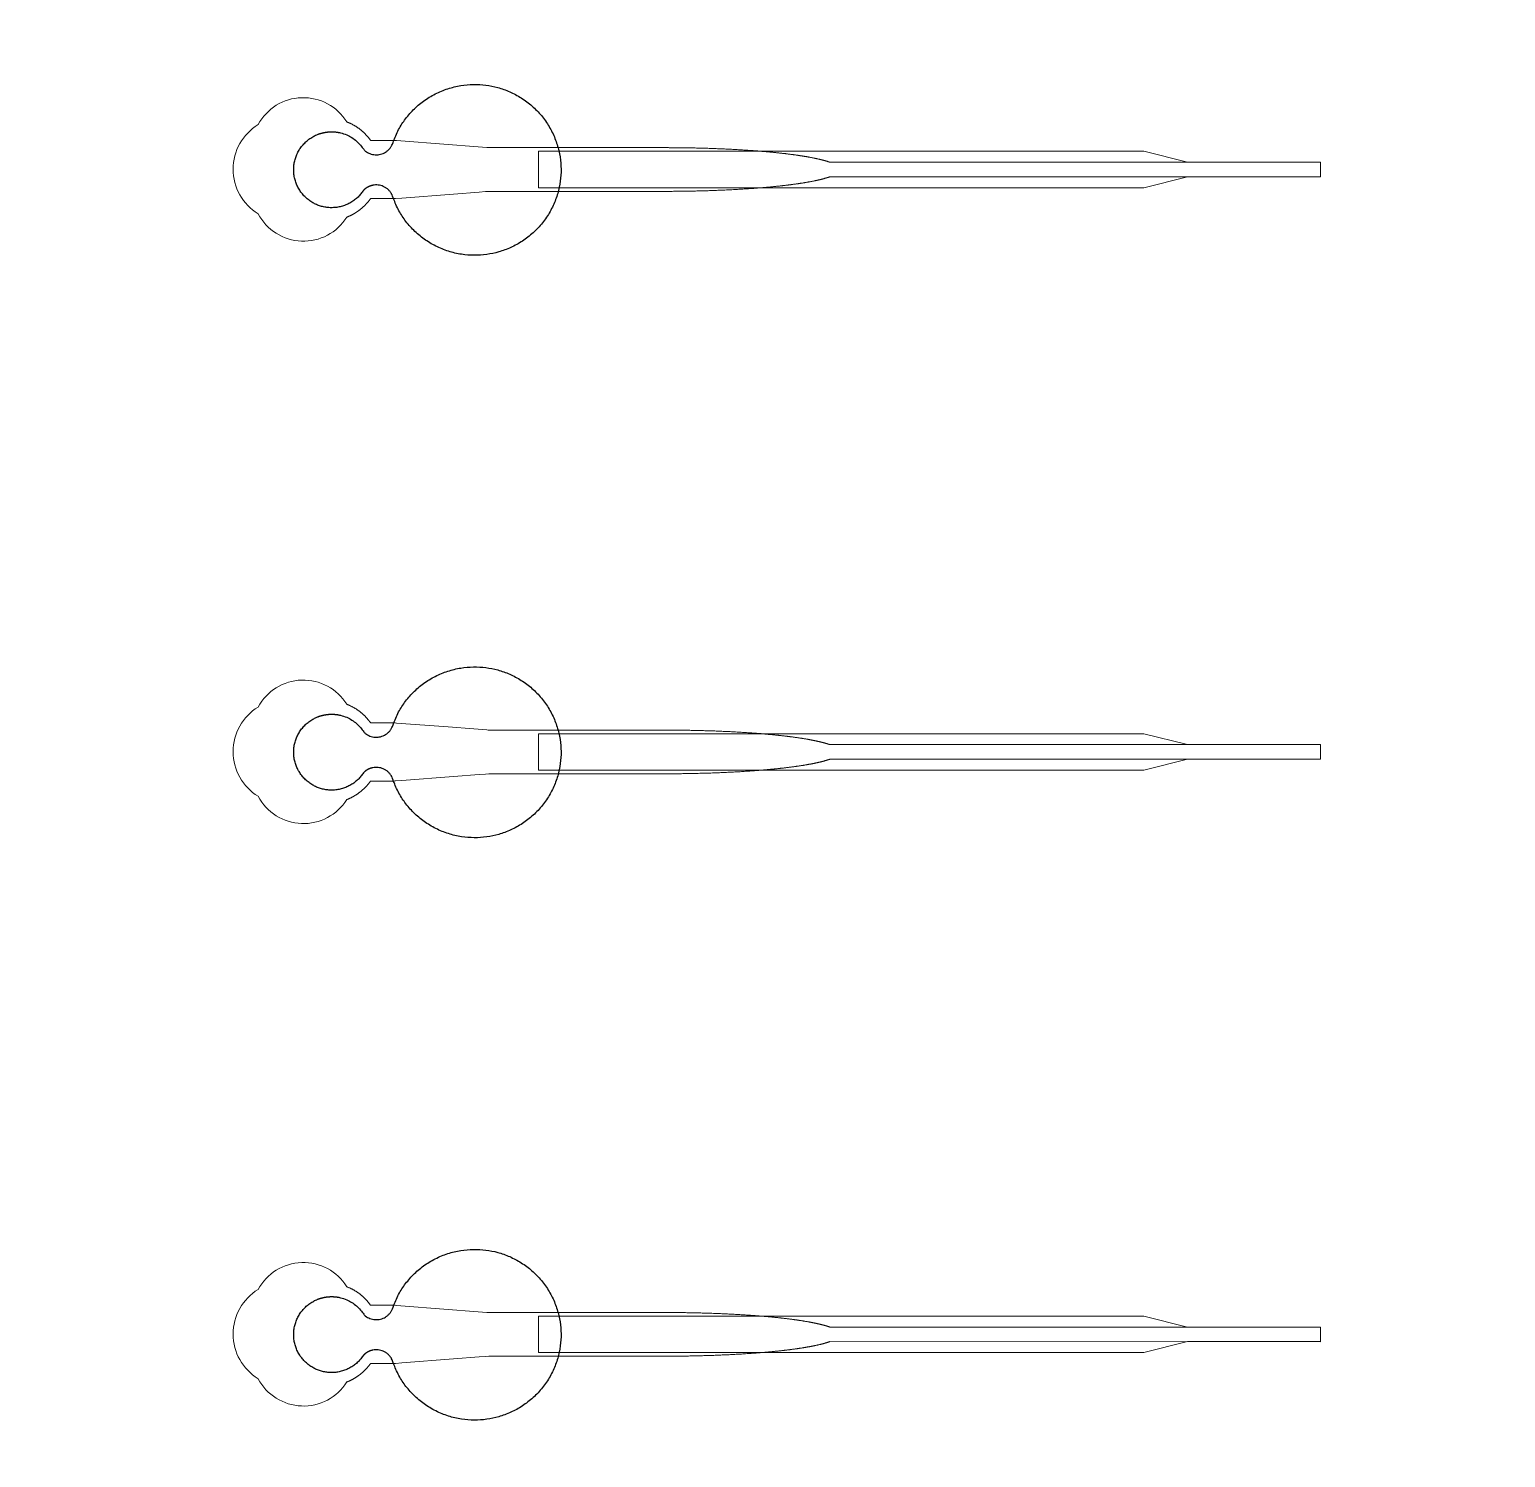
# Model space of a CAD drawing. Header units: inches. Extents: x -52997 to 52003, y -52254 to 52746.
# Drawn here: x 16729 to 21799, y 3570 to 8474 of the extents above; entities that cross this region are included whole.
import ezdxf

# ---------------------------------------------------------------- set-up
doc = ezdxf.new("R2010")
doc.units = ezdxf.units.IN
doc.header["$MEASUREMENT"] = 0
doc.layers.add('1', color=1, linetype='Continuous')
doc.layers.add('2', color=140, linetype='Continuous', lineweight=0)
doc.layers.add('3', color=90, linetype='Continuous', lineweight=0)

msp = doc.modelspace()

# ---------------------------------------------------------------- linework, layer by layer
at = {"layer": '1'}
for points in [[(-16283.4, -47485.7), (0, -47485.7), (16283.4, -47485.7, 5.999107)], [(-16250, -47285.7), (0, -47285.7), (16250, -47285.7, 5.986812)], [(-13685.8, -45485.7), (0, -45485.7), (13685.8, -45485.7, 6.794322)]]:
    msp.add_lwpolyline(points, format="xyb", close=True, dxfattribs=at)
msp.add_circle((-497.2, 245.8), 52500, dxfattribs=at)
for points in [[(17876.2, 7921.4), (17898.4, 7944.5), (17930.1, 7939.3), (17961.7, 7934.1), (17975.3, 7905.1), (18050.8, 7664.2), (18302.8, 7701.9), (18554.8, 7739.6), (18554.9, 7991.7), (18555, 8243.9), (18303.1, 8281.8), (18051.1, 8319.7), (17975.4, 8078.9), (17962.2, 8050.4), (17931.4, 8044.7), (17900.5, 8038.9), (17877.9, 8060.7), (17826.6, 8144.1), (17732.2, 8118), (17637.8, 8091.9), (17636.6, 7994), (17635.4, 7896), (17729.1, 7867.6), (17822.9, 7839.2), (17876.2, 7921.4)], [(17876.2, 5921.4), (17898.4, 5944.5), (17930.1, 5939.3), (17961.7, 5934.1), (17975.3, 5905.1), (18050.8, 5664.2), (18302.8, 5701.9), (18554.8, 5739.6), (18554.9, 5991.7), (18555, 6243.9), (18303.1, 6281.8), (18051.1, 6319.7), (17975.4, 6078.9), (17962.2, 6050.4), (17931.4, 6044.7), (17900.5, 6038.9), (17877.9, 6060.7), (17826.6, 6144.1), (17732.2, 6118), (17637.8, 6091.9), (17636.6, 5994), (17635.4, 5896), (17729.1, 5867.6), (17822.9, 5839.2), (17876.2, 5921.4)], [(17876.2, 3921.4), (17898.4, 3944.5), (17930.1, 3939.3), (17961.7, 3934.1), (17975.3, 3905.1), (18050.8, 3664.2), (18302.8, 3701.9), (18554.8, 3739.6), (18554.9, 3991.7), (18555, 4243.9), (18303.1, 4281.8), (18051.1, 4319.7), (17975.4, 4078.9), (17962.2, 4050.4), (17931.4, 4044.7), (17900.5, 4038.9), (17877.9, 4060.7), (17826.6, 4144.1), (17732.2, 4118), (17637.8, 4091.9), (17636.6, 3994), (17635.4, 3896), (17729.1, 3867.6), (17822.9, 3839.2), (17876.2, 3921.4)]]:
    msp.add_rational_spline(points, [1, 0.884783429184, 1, 0.884783429184, 1, 0.758252289935, 1, 0.758252289935, 1, 0.758252289935, 1, 0.758252289935, 1, 0.888941908896, 1, 0.888941908896, 1, 0.79946124759, 1, 0.79946124759, 1, 0.79946124759, 1, 0.79946124759, 1], degree=2, knots=[0, 0, 0, 0.969535, 0.969535, 1.939069, 1.939069, 3.359405, 3.359405, 4.779741, 4.779741, 6.200078, 6.200078, 7.620414, 7.620414, 8.571947, 8.571947, 9.52348, 9.52348, 10.812277, 10.812277, 12.101074, 12.101074, 13.389871, 13.389871, 14.678668, 14.678668, 14.678668], dxfattribs=at)
at = {"layer": '2'}
for points in [[(-16283.4, -47485.7), (0, -47485.7), (16283.4, -47485.7, 5.999107)], [(-16250, -47285.7), (0, -47285.7), (16250, -47285.7, 5.986812)], [(-13685.8, -45485.7), (0, -45485.7), (13685.8, -45485.7, 6.794322)], [(17819, 7829.6), (17819.3, 7829.7), (17820.2, 7830), (17821, 7830.3), (17821.8, 7830.7), (17822.7, 7831), (17823.5, 7831.4), (17824.4, 7831.7), (17825.2, 7832.1), (17826.1, 7832.5), (17826.9, 7832.8), (17827.8, 7833.2), (17828.7, 7833.6), (17829.5, 7834), (17830.4, 7834.4), (17831.2, 7834.8), (17832.1, 7835.2), (17832.9, 7835.6), (17833.8, 7836.1), (17834.7, 7836.5), (17835.5, 7836.9), (17836.4, 7837.4), (17837.2, 7837.8), (17838.1, 7838.3), (17838.9, 7838.7), (17839.8, 7839.2), (17840.7, 7839.7), (17841.5, 7840.1), (17842.4, 7840.6), (17843.2, 7841.1), (17844.1, 7841.6), (17844.9, 7842.1), (17845.8, 7842.6), (17846.6, 7843.1), (17847.5, 7843.6), (17848.3, 7844.2), (17849.2, 7844.7), (17850, 7845.2), (17850.9, 7845.8), (17851.7, 7846.3), (17852.6, 7846.9), (17853.4, 7847.4), (17854.2, 7848), (17855.1, 7848.6), (17855.9, 7849.1), (17856.7, 7849.7), (17857.6, 7850.3), (17858.4, 7850.9), (17859.2, 7851.5), (17860, 7852.1), (17860.9, 7852.7), (17861.7, 7853.3), (17862.5, 7853.9), (17863.3, 7854.5), (17864.1, 7855.2), (17864.9, 7855.8), (17865.7, 7856.4), (17866.5, 7857.1), (17867.3, 7857.7), (17868.1, 7858.3), (17868.9, 7859), (17869.7, 7859.6), (17870.5, 7860.3), (17871.2, 7861), (17872, 7861.6), (17872.8, 7862.3), (17873.5, 7863), (17874.3, 7863.7), (17875.1, 7864.3), (17875.8, 7865), (17876.6, 7865.7), (17877.3, 7866.4), (17878, 7867.1), (17878.8, 7867.8), (17879.5, 7868.5), (17880.2, 7869.2), (17880.9, 7869.9), (17881.7, 7870.7), (17882.4, 7871.4), (17883.1, 7872.1), (17883.8, 7872.8), (17884.5, 7873.6), (17885.2, 7874.3), (17885.8, 7875), (17886.5, 7875.7), (17887.2, 7876.5), (17887.9, 7877.2), (17888.5, 7878), (17889.2, 7878.7), (17889.8, 7879.5), (17890.5, 7880.2), (17891.1, 7881), (17891.7, 7881.7), (17892.4, 7882.5), (17893, 7883.2), (17893.6, 7884), (17894.2, 7884.7), (17894.8, 7885.5), (17895.4, 7886.3), (17896, 7887), (17896.6, 7887.8), (17897.2, 7888.6), (17897.7, 7889.3), (17898.3, 7890.1), (17898.9, 7890.9), (17899.4, 7891.6), (17900, 7892.4), (17900.5, 7893.2), (17944.1, 7893.2), (17965.9, 7893.2), (17976.8, 7893.2), (17979.5, 7893.2), (17980.9, 7893.2), (17980.9, 7893.2), (17980.9, 7893.2), (17980.9, 7893.2), (17980.9, 7893.2), (17981, 7893.2), (17981.1, 7893.2), (17981.4, 7893.2), (17982.1, 7893.3), (17983.5, 7893.4), (17986.2, 7893.6), (18008.3, 7895.3), (18185, 7908.8), (18273.3, 7915.6), (18295.4, 7917.3), (18306.4, 7918.1), (18306.7, 7918.2), (18306.8, 7918.2), (18306.9, 7918.2), (18306.9, 7918.2), (18307, 7918.2), (18307.4, 7918.2), (18567.9, 7918.2), (18574.2, 7918.2), (18586.7, 7918.2), (18687.2, 7918.2), (18888.3, 7918.2), (18900.8, 7918.2), (18907.1, 7918.2), (18910.2, 7918.2), (18911.8, 7918.2), (18912.2, 7918.2), (18912.4, 7918.2), (18912.5, 7918.2), (18912.6, 7918.2), (18912.6, 7918.2), (18912.6, 7918.2), (18913.2, 7918.2), (18917.8, 7918.2), (18922.4, 7918.2), (18927, 7918.2), (18931.6, 7918.2), (18936.3, 7918.2), (18940.9, 7918.3), (18945.6, 7918.3), (18950.3, 7918.3), (18954.9, 7918.4), (18959.6, 7918.4), (18964.4, 7918.4), (18969.1, 7918.5), (18973.8, 7918.6), (18978.6, 7918.6), (18983.3, 7918.7), (18988.1, 7918.8), (18992.8, 7918.8), (18997.6, 7918.9), (19002.4, 7919), (19007.2, 7919.1), (19012, 7919.2), (19016.8, 7919.3), (19021.6, 7919.4), (19026.4, 7919.5), (19031.2, 7919.7), (19036, 7919.8), (19040.9, 7919.9), (19045.7, 7920), (19050.5, 7920.2), (19055.4, 7920.3), (19060.2, 7920.5), (19065, 7920.6), (19069.8, 7920.8), (19074.7, 7921), (19079.5, 7921.1), (19084.3, 7921.3), (19089.2, 7921.5), (19094, 7921.7), (19098.8, 7921.9), (19103.6, 7922.1), (19108.5, 7922.3), (19113.3, 7922.5), (19118.1, 7922.7), (19122.9, 7922.9), (19127.7, 7923.2), (19132.4, 7923.4), (19137.2, 7923.6), (19142, 7923.9), (19146.8, 7924.1), (19151.5, 7924.4), (19156.2, 7924.6), (19161, 7924.9), (19165.7, 7925.2), (19170.4, 7925.4), (19175.1, 7925.7), (19179.8, 7926), (19184.4, 7926.3), (19189.1, 7926.6), (19193.7, 7926.9), (19198.4, 7927.2), (19203, 7927.5), (19207.6, 7927.9), (19212.1, 7928.2), (19214.4, 7928.4), (19216.7, 7928.5), (19219, 7928.7), (19221.2, 7928.9), (19223.5, 7929), (19225.7, 7929.2), (19228, 7929.4), (19230.2, 7929.5), (19232.5, 7929.7), (19234.7, 7929.9), (19236.9, 7930.1), (19239.2, 7930.3), (19241.4, 7930.4), (19243.6, 7930.6), (19245.8, 7930.8), (19248, 7931), (19250.2, 7931.2), (19252.4, 7931.4), (19254.6, 7931.5), (19256.8, 7931.7), (19258.9, 7931.9), (19261.1, 7932.1), (19263.3, 7932.3), (19265.4, 7932.5), (19267.6, 7932.7), (19269.7, 7932.9), (19271.9, 7933.1), (19274, 7933.3), (19276.1, 7933.5), (19278.2, 7933.7), (19280.4, 7933.9), (19282.5, 7934.1), (19284.6, 7934.3), (19286.6, 7934.5), (19288.7, 7934.7), (19290.8, 7934.9), (19292.9, 7935.2), (19294.9, 7935.4), (19297, 7935.6), (19299.1, 7935.8), (19301.1, 7936), (19303.1, 7936.2), (19305.2, 7936.5), (19307.2, 7936.7), (19309.2, 7936.9), (19311.2, 7937.1), (19313.2, 7937.3), (19315.2, 7937.6), (19317.2, 7937.8), (19319.1, 7938), (19321.1, 7938.2), (19323, 7938.5), (19325, 7938.7), (19326.9, 7938.9), (19328.9, 7939.2), (19330.8, 7939.4), (19332.7, 7939.6), (19334.6, 7939.9), (19336.5, 7940.1), (19338.4, 7940.3), (19340.3, 7940.6), (19342.2, 7940.8), (19344, 7941.1), (19345.9, 7941.3), (19347.7, 7941.5), (19349.6, 7941.8), (19351.4, 7942), (19353.2, 7942.3), (19355, 7942.5), (19356.8, 7942.8), (19358.6, 7943), (19360.4, 7943.3), (19362.2, 7943.5), (19364, 7943.8), (19365.7, 7944), (19367.5, 7944.3), (19369.2, 7944.5), (19370.9, 7944.8), (19372.7, 7945), (19374.4, 7945.3), (19376.1, 7945.5), (19377.8, 7945.8), (19379.4, 7946.1), (19381.1, 7946.3), (19382.8, 7946.6), (19384.4, 7946.8), (19386.1, 7947.1), (19387.7, 7947.4), (19389.3, 7947.6), (19390.9, 7947.9), (19392.5, 7948.2), (19394.1, 7948.4), (19395.7, 7948.7), (19397.3, 7949), (19398.9, 7949.2), (19400.4, 7949.5), (19402, 7949.8), (19403.5, 7950), (19405, 7950.3), (19406.5, 7950.6), (19408, 7950.9), (19409.5, 7951.1), (19411, 7951.4), (19412.5, 7951.7), (19413.9, 7952), (19415.4, 7952.2), (19416.8, 7952.5), (19418.2, 7952.8), (19419.7, 7953.1), (19421.1, 7953.4), (19422.5, 7953.6), (19423.9, 7953.9), (19425.2, 7954.2), (19426.6, 7954.5), (19428, 7954.8), (19429.3, 7955.1), (19430.6, 7955.3), (19432, 7955.6), (19433.3, 7955.9), (19434.6, 7956.2), (19435.9, 7956.5), (19437.1, 7956.8), (19438.4, 7957), (19439.7, 7957.3), (19440.9, 7957.6), (19442.2, 7957.9), (19443.4, 7958.2), (19444.6, 7958.5), (19445.8, 7958.8), (19447, 7959.1), (19448.2, 7959.4), (19449.3, 7959.7), (19450.5, 7959.9), (19451.6, 7960.2), (19452.8, 7960.5), (19453.9, 7960.8), (19455, 7961.1), (19456.1, 7961.4), (19457.2, 7961.7), (19458.3, 7962), (19459.4, 7962.3), (19460.4, 7962.6), (19461.5, 7962.9), (19462.5, 7963.2), (19463.6, 7963.5), (19464.6, 7963.8), (19465.6, 7964.1), (19466.6, 7964.4), (19467.6, 7964.7), (19468.5, 7965), (19469.5, 7965.3), (19470.4, 7965.6), (19471.4, 7965.9), (19472.3, 7966.2), (19473.2, 7966.5), (19474.1, 7966.8), (19475, 7967.1), (19475.9, 7967.4), (19476.8, 7967.7), (19478.2, 7968.1), (21163.8, 7968), (21163.8, 8018.2), (19478.3, 8018.2), (19478, 8018.3), (19477.1, 8018.6), (19476.3, 8018.9), (19475.4, 8019.2), (19474.5, 8019.5), (19473.6, 8019.8), (19472.7, 8020.1), (19471.7, 8020.4), (19470.8, 8020.7), (19469.8, 8021), (19468.9, 8021.3), (19467.9, 8021.6), (19466.9, 8021.9), (19465.9, 8022.2), (19464.9, 8022.5), (19463.9, 8022.8), (19462.9, 8023.1), (19461.8, 8023.4), (19460.8, 8023.7), (19459.7, 8023.9), (19458.7, 8024.2), (19457.6, 8024.5), (19456.5, 8024.8), (19455.4, 8025.1), (19454.3, 8025.4), (19453.1, 8025.7), (19452, 8026), (19450.9, 8026.3), (19449.7, 8026.6), (19448.5, 8026.9), (19447.3, 8027.2), (19446.2, 8027.5), (19444.9, 8027.8), (19443.7, 8028.1), (19442.5, 8028.3), (19441.3, 8028.6), (19440, 8028.9), (19438.8, 8029.2), (19437.5, 8029.5), (19436.2, 8029.8), (19434.9, 8030.1), (19433.6, 8030.4), (19432.3, 8030.6), (19431, 8030.9), (19429.7, 8031.2), (19428.3, 8031.5), (19427, 8031.8), (19425.6, 8032.1), (19424.2, 8032.3), (19422.8, 8032.6), (19421.4, 8032.9), (19420, 8033.2), (19418.6, 8033.5), (19417.2, 8033.7), (19415.7, 8034), (19414.3, 8034.3), (19412.8, 8034.6), (19411.4, 8034.9), (19409.9, 8035.1), (19408.4, 8035.4), (19406.9, 8035.7), (19405.4, 8036), (19403.8, 8036.2), (19402.3, 8036.5), (19400.8, 8036.8), (19399.2, 8037), (19397.7, 8037.3), (19396.1, 8037.6), (19394.5, 8037.8), (19392.9, 8038.1), (19391.3, 8038.4), (19389.7, 8038.6), (19388.1, 8038.9), (19386.4, 8039.2), (19384.8, 8039.4), (19383.1, 8039.7), (19381.5, 8040), (19379.8, 8040.2), (19378.1, 8040.5), (19376.4, 8040.7), (19374.7, 8041), (19373, 8041.3), (19371.3, 8041.5), (19369.6, 8041.8), (19367.8, 8042), (19366.1, 8042.3), (19364.3, 8042.5), (19362.6, 8042.8), (19360.8, 8043), (19359, 8043.3), (19357.2, 8043.5), (19355.4, 8043.8), (19353.6, 8044), (19351.8, 8044.3), (19349.9, 8044.5), (19348.1, 8044.8), (19346.3, 8045), (19344.4, 8045.2), (19342.5, 8045.5), (19340.7, 8045.7), (19338.8, 8046), (19336.9, 8046.2), (19335, 8046.4), (19333.1, 8046.7), (19331.2, 8046.9), (19329.3, 8047.1), (19327.3, 8047.4), (19325.4, 8047.6), (19323.4, 8047.8), (19321.5, 8048.1), (19319.5, 8048.3), (19317.6, 8048.5), (19315.6, 8048.7), (19313.6, 8049), (19311.6, 8049.2), (19309.6, 8049.4), (19307.6, 8049.6), (19305.6, 8049.8), (19303.6, 8050.1), (19301.5, 8050.3), (19299.5, 8050.5), (19297.4, 8050.7), (19295.4, 8050.9), (19293.3, 8051.1), (19291.3, 8051.3), (19289.2, 8051.6), (19287.1, 8051.8), (19285, 8052), (19282.9, 8052.2), (19280.8, 8052.4), (19278.7, 8052.6), (19276.6, 8052.8), (19274.5, 8053), (19272.3, 8053.2), (19270.2, 8053.4), (19268.1, 8053.6), (19265.9, 8053.8), (19263.8, 8054), (19261.6, 8054.2), (19259.5, 8054.4), (19257.3, 8054.6), (19255.1, 8054.7), (19252.9, 8054.9), (19250.7, 8055.1), (19248.5, 8055.3), (19246.3, 8055.5), (19244.1, 8055.7), (19241.9, 8055.9), (19239.7, 8056), (19237.5, 8056.2), (19235.3, 8056.4), (19233, 8056.6), (19230.8, 8056.8), (19228.6, 8056.9), (19226.3, 8057.1), (19224.1, 8057.3), (19221.8, 8057.4), (19219.6, 8057.6), (19217.3, 8057.8), (19215, 8057.9), (19210.5, 8058.3), (19205.9, 8058.6), (19201.3, 8058.9), (19196.7, 8059.2), (19192.1, 8059.5), (19187.5, 8059.8), (19182.8, 8060.1), (19178.2, 8060.4), (19173.5, 8060.7), (19168.8, 8061), (19164.1, 8061.3), (19159.4, 8061.5), (19154.7, 8061.8), (19150, 8062.1), (19145.2, 8062.3), (19140.5, 8062.5), (19135.7, 8062.8), (19131, 8063), (19126.2, 8063.3), (19121.4, 8063.5), (19116.6, 8063.7), (19111.9, 8063.9), (19107.1, 8064.1), (19102.3, 8064.3), (19097.5, 8064.5), (19092.7, 8064.7), (19087.9, 8064.9), (19083.1, 8065.1), (19078.2, 8065.3), (19073.4, 8065.4), (19068.6, 8065.6), (19063.8, 8065.7), (19059, 8065.9), (19054.2, 8066.1), (19049.4, 8066.2), (19044.6, 8066.3), (19039.8, 8066.5), (19035, 8066.6), (19030.2, 8066.7), (19025.4, 8066.8), (19020.6, 8066.9), (19015.9, 8067.1), (19011.1, 8067.2), (19006.3, 8067.2), (19001.6, 8067.3), (18996.8, 8067.4), (18992.1, 8067.5), (18987.3, 8067.6), (18982.6, 8067.7), (18977.9, 8067.7), (18973.2, 8067.8), (18968.5, 8067.8), (18963.8, 8067.9), (18959.1, 8067.9), (18954.4, 8068), (18949.8, 8068), (18945.1, 8068.1), (18940.5, 8068.1), (18935.9, 8068.1), (18931.2, 8068.1), (18926.6, 8068.1), (18924.4, 8068.2), (18923.8, 8068.2), (18923.5, 8068.2), (18923.4, 8068.2), (18923.2, 8068.2), (18921.6, 8068.2), (18915.2, 8068.2), (18902.4, 8068.2), (18851.5, 8068.2), (18647.5, 8068.2), (18596.5, 8068.2), (18571, 8068.2), (18564.7, 8068.2), (18563.1, 8068.2), (18307.3, 8068.2), (18306.9, 8068.2), (18306.9, 8068.2), (18306.8, 8068.2), (18306.8, 8068.2), (18306.7, 8068.2), (18306.4, 8068.2), (18305, 8068.3), (18299.5, 8068.7), (18255.3, 8072.1), (18167, 8078.9), (17990.3, 8092.4), (17984.8, 8092.9), (17982, 8093.1), (17981.4, 8093.1), (17981, 8093.2), (17981, 8093.2), (17980.9, 8093.2), (17980.9, 8093.2), (17980.9, 8093.2), (17980.9, 8093.2), (17980.9, 8093.2), (17980.5, 8093.2), (17977.8, 8093.2), (17972.4, 8093.2), (17961.5, 8093.2), (17939.7, 8093.2), (17917.9, 8093.2), (17907, 8093.2), (17901.5, 8093.2), (17900.8, 8093.2), (17900.7, 8093.2), (17900.6, 8093.2), (17900.5, 8093.2), (17900.5, 8093.2), (17900.5, 8093.2), (17900.5, 8093.2), (17900.1, 8093.8), (17899.3, 8094.9), (17898.5, 8096), (17897.7, 8097.1), (17896.8, 8098.2), (17896, 8099.4), (17895.1, 8100.5), (17894.3, 8101.6), (17893.4, 8102.7), (17892.5, 8103.8), (17891.5, 8104.9), (17890.6, 8106), (17889.7, 8107.1), (17888.7, 8108.2), (17887.8, 8109.3), (17886.8, 8110.4), (17885.8, 8111.5), (17884.8, 8112.5), (17883.8, 8113.6), (17882.8, 8114.7), (17881.7, 8115.7), (17880.7, 8116.8), (17879.6, 8117.8), (17878.5, 8118.9), (17877.4, 8119.9), (17876.3, 8121), (17875.2, 8122), (17874.1, 8123), (17873, 8124), (17871.8, 8125), (17870.7, 8126), (17869.5, 8127), (17868.3, 8128), (17867.1, 8129), (17865.9, 8129.9), (17864.7, 8130.9), (17863.5, 8131.8), (17862.3, 8132.8), (17861, 8133.7), (17859.8, 8134.6), (17858.5, 8135.5), (17857.3, 8136.4), (17856, 8137.3), (17854.7, 8138.2), (17853.4, 8139), (17852.1, 8139.9), (17850.8, 8140.7), (17849.5, 8141.6), (17848.1, 8142.4), (17846.8, 8143.2), (17845.5, 8144), (17844.1, 8144.8), (17842.8, 8145.6), (17841.4, 8146.4), (17840, 8147.1), (17838.6, 8147.9), (17837.3, 8148.6), (17835.9, 8149.3), (17834.5, 8150), (17833.1, 8150.7), (17831.7, 8151.4), (17830.3, 8152), (17828.8, 8152.7), (17827.4, 8153.3), (17826, 8153.9), (17824.6, 8154.5), (17823.1, 8155.1), (17821.7, 8155.7), (17820.3, 8156.3), (17819.1, 8156.8, 0.576044), (17514.5, 8147.4, 0.560065), (17514.5, 7840.9, 0.578435)], [(17819, 5829.6), (17819.3, 5829.7), (17820.2, 5830), (17821, 5830.3), (17821.8, 5830.7), (17822.7, 5831), (17823.5, 5831.4), (17824.4, 5831.7), (17825.2, 5832.1), (17826.1, 5832.5), (17826.9, 5832.8), (17827.8, 5833.2), (17828.7, 5833.6), (17829.5, 5834), (17830.4, 5834.4), (17831.2, 5834.8), (17832.1, 5835.2), (17832.9, 5835.6), (17833.8, 5836.1), (17834.7, 5836.5), (17835.5, 5836.9), (17836.4, 5837.4), (17837.2, 5837.8), (17838.1, 5838.3), (17838.9, 5838.7), (17839.8, 5839.2), (17840.7, 5839.7), (17841.5, 5840.1), (17842.4, 5840.6), (17843.2, 5841.1), (17844.1, 5841.6), (17844.9, 5842.1), (17845.8, 5842.6), (17846.6, 5843.1), (17847.5, 5843.6), (17848.3, 5844.2), (17849.2, 5844.7), (17850, 5845.2), (17850.9, 5845.8), (17851.7, 5846.3), (17852.6, 5846.9), (17853.4, 5847.4), (17854.2, 5848), (17855.1, 5848.6), (17855.9, 5849.1), (17856.7, 5849.7), (17857.6, 5850.3), (17858.4, 5850.9), (17859.2, 5851.5), (17860, 5852.1), (17860.9, 5852.7), (17861.7, 5853.3), (17862.5, 5853.9), (17863.3, 5854.5), (17864.1, 5855.2), (17864.9, 5855.8), (17865.7, 5856.4), (17866.5, 5857.1), (17867.3, 5857.7), (17868.1, 5858.3), (17868.9, 5859), (17869.7, 5859.6), (17870.5, 5860.3), (17871.2, 5861), (17872, 5861.6), (17872.8, 5862.3), (17873.5, 5863), (17874.3, 5863.7), (17875.1, 5864.3), (17875.8, 5865), (17876.6, 5865.7), (17877.3, 5866.4), (17878, 5867.1), (17878.8, 5867.8), (17879.5, 5868.5), (17880.2, 5869.2), (17880.9, 5869.9), (17881.7, 5870.7), (17882.4, 5871.4), (17883.1, 5872.1), (17883.8, 5872.8), (17884.5, 5873.6), (17885.2, 5874.3), (17885.8, 5875), (17886.5, 5875.7), (17887.2, 5876.5), (17887.9, 5877.2), (17888.5, 5878), (17889.2, 5878.7), (17889.8, 5879.5), (17890.5, 5880.2), (17891.1, 5881), (17891.7, 5881.7), (17892.4, 5882.5), (17893, 5883.2), (17893.6, 5884), (17894.2, 5884.7), (17894.8, 5885.5), (17895.4, 5886.3), (17896, 5887), (17896.6, 5887.8), (17897.2, 5888.6), (17897.7, 5889.3), (17898.3, 5890.1), (17898.9, 5890.9), (17899.4, 5891.6), (17900, 5892.4), (17900.5, 5893.2), (17944.1, 5893.2), (17965.9, 5893.2), (17976.8, 5893.2), (17979.5, 5893.2), (17980.9, 5893.2), (17980.9, 5893.2), (17980.9, 5893.2), (17980.9, 5893.2), (17980.9, 5893.2), (17981, 5893.2), (17981.1, 5893.2), (17981.4, 5893.2), (17982.1, 5893.3), (17983.5, 5893.4), (17986.2, 5893.6), (18008.3, 5895.3), (18185, 5908.8), (18273.3, 5915.6), (18295.4, 5917.3), (18306.4, 5918.1), (18306.7, 5918.2), (18306.8, 5918.2), (18306.9, 5918.2), (18306.9, 5918.2), (18307, 5918.2), (18307.4, 5918.2), (18567.9, 5918.2), (18574.2, 5918.2), (18586.7, 5918.2), (18687.2, 5918.2), (18888.3, 5918.2), (18900.8, 5918.2), (18907.1, 5918.2), (18910.2, 5918.2), (18911.8, 5918.2), (18912.2, 5918.2), (18912.4, 5918.2), (18912.5, 5918.2), (18912.6, 5918.2), (18912.6, 5918.2), (18912.6, 5918.2), (18913.2, 5918.2), (18917.8, 5918.2), (18922.4, 5918.2), (18927, 5918.2), (18931.6, 5918.2), (18936.3, 5918.2), (18940.9, 5918.3), (18945.6, 5918.3), (18950.3, 5918.3), (18954.9, 5918.4), (18959.6, 5918.4), (18964.4, 5918.4), (18969.1, 5918.5), (18973.8, 5918.6), (18978.6, 5918.6), (18983.3, 5918.7), (18988.1, 5918.8), (18992.8, 5918.8), (18997.6, 5918.9), (19002.4, 5919), (19007.2, 5919.1), (19012, 5919.2), (19016.8, 5919.3), (19021.6, 5919.4), (19026.4, 5919.5), (19031.2, 5919.7), (19036, 5919.8), (19040.9, 5919.9), (19045.7, 5920), (19050.5, 5920.2), (19055.4, 5920.3), (19060.2, 5920.5), (19065, 5920.6), (19069.8, 5920.8), (19074.7, 5921), (19079.5, 5921.1), (19084.3, 5921.3), (19089.2, 5921.5), (19094, 5921.7), (19098.8, 5921.9), (19103.6, 5922.1), (19108.5, 5922.3), (19113.3, 5922.5), (19118.1, 5922.7), (19122.9, 5922.9), (19127.7, 5923.2), (19132.4, 5923.4), (19137.2, 5923.6), (19142, 5923.9), (19146.8, 5924.1), (19151.5, 5924.4), (19156.2, 5924.6), (19161, 5924.9), (19165.7, 5925.2), (19170.4, 5925.4), (19175.1, 5925.7), (19179.8, 5926), (19184.4, 5926.3), (19189.1, 5926.6), (19193.7, 5926.9), (19198.4, 5927.2), (19203, 5927.5), (19207.6, 5927.9), (19212.1, 5928.2), (19214.4, 5928.4), (19216.7, 5928.5), (19219, 5928.7), (19221.2, 5928.9), (19223.5, 5929), (19225.7, 5929.2), (19228, 5929.4), (19230.2, 5929.5), (19232.5, 5929.7), (19234.7, 5929.9), (19236.9, 5930.1), (19239.2, 5930.3), (19241.4, 5930.4), (19243.6, 5930.6), (19245.8, 5930.8), (19248, 5931), (19250.2, 5931.2), (19252.4, 5931.4), (19254.6, 5931.5), (19256.8, 5931.7), (19258.9, 5931.9), (19261.1, 5932.1), (19263.3, 5932.3), (19265.4, 5932.5), (19267.6, 5932.7), (19269.7, 5932.9), (19271.9, 5933.1), (19274, 5933.3), (19276.1, 5933.5), (19278.2, 5933.7), (19280.4, 5933.9), (19282.5, 5934.1), (19284.6, 5934.3), (19286.6, 5934.5), (19288.7, 5934.7), (19290.8, 5934.9), (19292.9, 5935.2), (19294.9, 5935.4), (19297, 5935.6), (19299.1, 5935.8), (19301.1, 5936), (19303.1, 5936.2), (19305.2, 5936.5), (19307.2, 5936.7), (19309.2, 5936.9), (19311.2, 5937.1), (19313.2, 5937.3), (19315.2, 5937.6), (19317.2, 5937.8), (19319.1, 5938), (19321.1, 5938.2), (19323, 5938.5), (19325, 5938.7), (19326.9, 5938.9), (19328.9, 5939.2), (19330.8, 5939.4), (19332.7, 5939.6), (19334.6, 5939.9), (19336.5, 5940.1), (19338.4, 5940.3), (19340.3, 5940.6), (19342.2, 5940.8), (19344, 5941.1), (19345.9, 5941.3), (19347.7, 5941.5), (19349.6, 5941.8), (19351.4, 5942), (19353.2, 5942.3), (19355, 5942.5), (19356.8, 5942.8), (19358.6, 5943), (19360.4, 5943.3), (19362.2, 5943.5), (19364, 5943.8), (19365.7, 5944), (19367.5, 5944.3), (19369.2, 5944.5), (19370.9, 5944.8), (19372.7, 5945), (19374.4, 5945.3), (19376.1, 5945.5), (19377.8, 5945.8), (19379.4, 5946.1), (19381.1, 5946.3), (19382.8, 5946.6), (19384.4, 5946.8), (19386.1, 5947.1), (19387.7, 5947.4), (19389.3, 5947.6), (19390.9, 5947.9), (19392.5, 5948.2), (19394.1, 5948.4), (19395.7, 5948.7), (19397.3, 5949), (19398.9, 5949.2), (19400.4, 5949.5), (19402, 5949.8), (19403.5, 5950), (19405, 5950.3), (19406.5, 5950.6), (19408, 5950.9), (19409.5, 5951.1), (19411, 5951.4), (19412.5, 5951.7), (19413.9, 5952), (19415.4, 5952.2), (19416.8, 5952.5), (19418.2, 5952.8), (19419.7, 5953.1), (19421.1, 5953.4), (19422.5, 5953.6), (19423.9, 5953.9), (19425.2, 5954.2), (19426.6, 5954.5), (19428, 5954.8), (19429.3, 5955.1), (19430.6, 5955.3), (19432, 5955.6), (19433.3, 5955.9), (19434.6, 5956.2), (19435.9, 5956.5), (19437.1, 5956.8), (19438.4, 5957), (19439.7, 5957.3), (19440.9, 5957.6), (19442.2, 5957.9), (19443.4, 5958.2), (19444.6, 5958.5), (19445.8, 5958.8), (19447, 5959.1), (19448.2, 5959.4), (19449.3, 5959.7), (19450.5, 5959.9), (19451.6, 5960.2), (19452.8, 5960.5), (19453.9, 5960.8), (19455, 5961.1), (19456.1, 5961.4), (19457.2, 5961.7), (19458.3, 5962), (19459.4, 5962.3), (19460.4, 5962.6), (19461.5, 5962.9), (19462.5, 5963.2), (19463.6, 5963.5), (19464.6, 5963.8), (19465.6, 5964.1), (19466.6, 5964.4), (19467.6, 5964.7), (19468.5, 5965), (19469.5, 5965.3), (19470.4, 5965.6), (19471.4, 5965.9), (19472.3, 5966.2), (19473.2, 5966.5), (19474.1, 5966.8), (19475, 5967.1), (19475.9, 5967.4), (19476.8, 5967.7), (19478.2, 5968.1), (21163.8, 5968), (21163.8, 6018.2), (19478.3, 6018.2), (19478, 6018.3), (19477.1, 6018.6), (19476.3, 6018.9), (19475.4, 6019.2), (19474.5, 6019.5), (19473.6, 6019.8), (19472.7, 6020.1), (19471.7, 6020.4), (19470.8, 6020.7), (19469.8, 6021), (19468.9, 6021.3), (19467.9, 6021.6), (19466.9, 6021.9), (19465.9, 6022.2), (19464.9, 6022.5), (19463.9, 6022.8), (19462.9, 6023.1), (19461.8, 6023.4), (19460.8, 6023.7), (19459.7, 6023.9), (19458.7, 6024.2), (19457.6, 6024.5), (19456.5, 6024.8), (19455.4, 6025.1), (19454.3, 6025.4), (19453.1, 6025.7), (19452, 6026), (19450.9, 6026.3), (19449.7, 6026.6), (19448.5, 6026.9), (19447.3, 6027.2), (19446.2, 6027.5), (19444.9, 6027.8), (19443.7, 6028.1), (19442.5, 6028.3), (19441.3, 6028.6), (19440, 6028.9), (19438.8, 6029.2), (19437.5, 6029.5), (19436.2, 6029.8), (19434.9, 6030.1), (19433.6, 6030.4), (19432.3, 6030.6), (19431, 6030.9), (19429.7, 6031.2), (19428.3, 6031.5), (19427, 6031.8), (19425.6, 6032.1), (19424.2, 6032.3), (19422.8, 6032.6), (19421.4, 6032.9), (19420, 6033.2), (19418.6, 6033.5), (19417.2, 6033.7), (19415.7, 6034), (19414.3, 6034.3), (19412.8, 6034.6), (19411.4, 6034.9), (19409.9, 6035.1), (19408.4, 6035.4), (19406.9, 6035.7), (19405.4, 6036), (19403.8, 6036.2), (19402.3, 6036.5), (19400.8, 6036.8), (19399.2, 6037), (19397.7, 6037.3), (19396.1, 6037.6), (19394.5, 6037.8), (19392.9, 6038.1), (19391.3, 6038.4), (19389.7, 6038.6), (19388.1, 6038.9), (19386.4, 6039.2), (19384.8, 6039.4), (19383.1, 6039.7), (19381.5, 6040), (19379.8, 6040.2), (19378.1, 6040.5), (19376.4, 6040.7), (19374.7, 6041), (19373, 6041.3), (19371.3, 6041.5), (19369.6, 6041.8), (19367.8, 6042), (19366.1, 6042.3), (19364.3, 6042.5), (19362.6, 6042.8), (19360.8, 6043), (19359, 6043.3), (19357.2, 6043.5), (19355.4, 6043.8), (19353.6, 6044), (19351.8, 6044.3), (19349.9, 6044.5), (19348.1, 6044.8), (19346.3, 6045), (19344.4, 6045.2), (19342.5, 6045.5), (19340.7, 6045.7), (19338.8, 6046), (19336.9, 6046.2), (19335, 6046.4), (19333.1, 6046.7), (19331.2, 6046.9), (19329.3, 6047.1), (19327.3, 6047.4), (19325.4, 6047.6), (19323.4, 6047.8), (19321.5, 6048.1), (19319.5, 6048.3), (19317.6, 6048.5), (19315.6, 6048.7), (19313.6, 6049), (19311.6, 6049.2), (19309.6, 6049.4), (19307.6, 6049.6), (19305.6, 6049.8), (19303.6, 6050.1), (19301.5, 6050.3), (19299.5, 6050.5), (19297.4, 6050.7), (19295.4, 6050.9), (19293.3, 6051.1), (19291.3, 6051.3), (19289.2, 6051.6), (19287.1, 6051.8), (19285, 6052), (19282.9, 6052.2), (19280.8, 6052.4), (19278.7, 6052.6), (19276.6, 6052.8), (19274.5, 6053), (19272.3, 6053.2), (19270.2, 6053.4), (19268.1, 6053.6), (19265.9, 6053.8), (19263.8, 6054), (19261.6, 6054.2), (19259.5, 6054.4), (19257.3, 6054.6), (19255.1, 6054.7), (19252.9, 6054.9), (19250.7, 6055.1), (19248.5, 6055.3), (19246.3, 6055.5), (19244.1, 6055.7), (19241.9, 6055.9), (19239.7, 6056), (19237.5, 6056.2), (19235.3, 6056.4), (19233, 6056.6), (19230.8, 6056.8), (19228.6, 6056.9), (19226.3, 6057.1), (19224.1, 6057.3), (19221.8, 6057.4), (19219.6, 6057.6), (19217.3, 6057.8), (19215, 6057.9), (19210.5, 6058.3), (19205.9, 6058.6), (19201.3, 6058.9), (19196.7, 6059.2), (19192.1, 6059.5), (19187.5, 6059.8), (19182.8, 6060.1), (19178.2, 6060.4), (19173.5, 6060.7), (19168.8, 6061), (19164.1, 6061.3), (19159.4, 6061.5), (19154.7, 6061.8), (19150, 6062.1), (19145.2, 6062.3), (19140.5, 6062.5), (19135.7, 6062.8), (19131, 6063), (19126.2, 6063.3), (19121.4, 6063.5), (19116.6, 6063.7), (19111.9, 6063.9), (19107.1, 6064.1), (19102.3, 6064.3), (19097.5, 6064.5), (19092.7, 6064.7), (19087.9, 6064.9), (19083.1, 6065.1), (19078.2, 6065.3), (19073.4, 6065.4), (19068.6, 6065.6), (19063.8, 6065.7), (19059, 6065.9), (19054.2, 6066.1), (19049.4, 6066.2), (19044.6, 6066.3), (19039.8, 6066.5), (19035, 6066.6), (19030.2, 6066.7), (19025.4, 6066.8), (19020.6, 6066.9), (19015.9, 6067.1), (19011.1, 6067.2), (19006.3, 6067.2), (19001.6, 6067.3), (18996.8, 6067.4), (18992.1, 6067.5), (18987.3, 6067.6), (18982.6, 6067.7), (18977.9, 6067.7), (18973.2, 6067.8), (18968.5, 6067.8), (18963.8, 6067.9), (18959.1, 6067.9), (18954.4, 6068), (18949.8, 6068), (18945.1, 6068.1), (18940.5, 6068.1), (18935.9, 6068.1), (18931.2, 6068.1), (18926.6, 6068.1), (18924.4, 6068.2), (18923.8, 6068.2), (18923.5, 6068.2), (18923.4, 6068.2), (18923.2, 6068.2), (18921.6, 6068.2), (18915.2, 6068.2), (18902.4, 6068.2), (18851.5, 6068.2), (18647.5, 6068.2), (18596.5, 6068.2), (18571, 6068.2), (18564.7, 6068.2), (18563.1, 6068.2), (18307.3, 6068.2), (18306.9, 6068.2), (18306.9, 6068.2), (18306.8, 6068.2), (18306.8, 6068.2), (18306.7, 6068.2), (18306.4, 6068.2), (18305, 6068.3), (18299.5, 6068.7), (18255.3, 6072.1), (18167, 6078.9), (17990.3, 6092.4), (17984.8, 6092.9), (17982, 6093.1), (17981.4, 6093.1), (17981, 6093.2), (17981, 6093.2), (17980.9, 6093.2), (17980.9, 6093.2), (17980.9, 6093.2), (17980.9, 6093.2), (17980.9, 6093.2), (17980.5, 6093.2), (17977.8, 6093.2), (17972.4, 6093.2), (17961.5, 6093.2), (17939.7, 6093.2), (17917.9, 6093.2), (17907, 6093.2), (17901.5, 6093.2), (17900.8, 6093.2), (17900.7, 6093.2), (17900.6, 6093.2), (17900.5, 6093.2), (17900.5, 6093.2), (17900.5, 6093.2), (17900.5, 6093.2), (17900.1, 6093.8), (17899.3, 6094.9), (17898.5, 6096), (17897.7, 6097.1), (17896.8, 6098.2), (17896, 6099.4), (17895.1, 6100.5), (17894.3, 6101.6), (17893.4, 6102.7), (17892.5, 6103.8), (17891.5, 6104.9), (17890.6, 6106), (17889.7, 6107.1), (17888.7, 6108.2), (17887.8, 6109.3), (17886.8, 6110.4), (17885.8, 6111.5), (17884.8, 6112.5), (17883.8, 6113.6), (17882.8, 6114.7), (17881.7, 6115.7), (17880.7, 6116.8), (17879.6, 6117.8), (17878.5, 6118.9), (17877.4, 6119.9), (17876.3, 6121), (17875.2, 6122), (17874.1, 6123), (17873, 6124), (17871.8, 6125), (17870.7, 6126), (17869.5, 6127), (17868.3, 6128), (17867.1, 6129), (17865.9, 6129.9), (17864.7, 6130.9), (17863.5, 6131.8), (17862.3, 6132.8), (17861, 6133.7), (17859.8, 6134.6), (17858.5, 6135.5), (17857.3, 6136.4), (17856, 6137.3), (17854.7, 6138.2), (17853.4, 6139), (17852.1, 6139.9), (17850.8, 6140.7), (17849.5, 6141.6), (17848.1, 6142.4), (17846.8, 6143.2), (17845.5, 6144), (17844.1, 6144.8), (17842.8, 6145.6), (17841.4, 6146.4), (17840, 6147.1), (17838.6, 6147.9), (17837.3, 6148.6), (17835.9, 6149.3), (17834.5, 6150), (17833.1, 6150.7), (17831.7, 6151.4), (17830.3, 6152), (17828.8, 6152.7), (17827.4, 6153.3), (17826, 6153.9), (17824.6, 6154.5), (17823.1, 6155.1), (17821.7, 6155.7), (17820.3, 6156.3), (17819.1, 6156.8, 0.576044), (17514.5, 6147.4, 0.560065), (17514.5, 5840.9, 0.578435)], [(17819, 3829.6), (17819.3, 3829.7), (17820.2, 3830), (17821, 3830.3), (17821.8, 3830.7), (17822.7, 3831), (17823.5, 3831.4), (17824.4, 3831.7), (17825.2, 3832.1), (17826.1, 3832.5), (17826.9, 3832.8), (17827.8, 3833.2), (17828.7, 3833.6), (17829.5, 3834), (17830.4, 3834.4), (17831.2, 3834.8), (17832.1, 3835.2), (17832.9, 3835.6), (17833.8, 3836.1), (17834.7, 3836.5), (17835.5, 3836.9), (17836.4, 3837.4), (17837.2, 3837.8), (17838.1, 3838.3), (17838.9, 3838.7), (17839.8, 3839.2), (17840.7, 3839.7), (17841.5, 3840.1), (17842.4, 3840.6), (17843.2, 3841.1), (17844.1, 3841.6), (17844.9, 3842.1), (17845.8, 3842.6), (17846.6, 3843.1), (17847.5, 3843.6), (17848.3, 3844.2), (17849.2, 3844.7), (17850, 3845.2), (17850.9, 3845.8), (17851.7, 3846.3), (17852.6, 3846.9), (17853.4, 3847.4), (17854.2, 3848), (17855.1, 3848.6), (17855.9, 3849.1), (17856.7, 3849.7), (17857.6, 3850.3), (17858.4, 3850.9), (17859.2, 3851.5), (17860, 3852.1), (17860.9, 3852.7), (17861.7, 3853.3), (17862.5, 3853.9), (17863.3, 3854.5), (17864.1, 3855.2), (17864.9, 3855.8), (17865.7, 3856.4), (17866.5, 3857.1), (17867.3, 3857.7), (17868.1, 3858.3), (17868.9, 3859), (17869.7, 3859.6), (17870.5, 3860.3), (17871.2, 3861), (17872, 3861.6), (17872.8, 3862.3), (17873.5, 3863), (17874.3, 3863.7), (17875.1, 3864.3), (17875.8, 3865), (17876.6, 3865.7), (17877.3, 3866.4), (17878, 3867.1), (17878.8, 3867.8), (17879.5, 3868.5), (17880.2, 3869.2), (17880.9, 3869.9), (17881.7, 3870.7), (17882.4, 3871.4), (17883.1, 3872.1), (17883.8, 3872.8), (17884.5, 3873.6), (17885.2, 3874.3), (17885.8, 3875), (17886.5, 3875.7), (17887.2, 3876.5), (17887.9, 3877.2), (17888.5, 3878), (17889.2, 3878.7), (17889.8, 3879.5), (17890.5, 3880.2), (17891.1, 3881), (17891.7, 3881.7), (17892.4, 3882.5), (17893, 3883.2), (17893.6, 3884), (17894.2, 3884.7), (17894.8, 3885.5), (17895.4, 3886.3), (17896, 3887), (17896.6, 3887.8), (17897.2, 3888.6), (17897.7, 3889.3), (17898.3, 3890.1), (17898.9, 3890.9), (17899.4, 3891.6), (17900, 3892.4), (17900.5, 3893.2), (17944.1, 3893.2), (17965.9, 3893.2), (17976.8, 3893.2), (17979.5, 3893.2), (17980.9, 3893.2), (17980.9, 3893.2), (17980.9, 3893.2), (17980.9, 3893.2), (17980.9, 3893.2), (17981, 3893.2), (17981.1, 3893.2), (17981.4, 3893.2), (17982.1, 3893.3), (17983.5, 3893.4), (17986.2, 3893.6), (18008.3, 3895.3), (18185, 3908.8), (18273.3, 3915.6), (18295.4, 3917.3), (18306.4, 3918.1), (18306.7, 3918.2), (18306.8, 3918.2), (18306.9, 3918.2), (18306.9, 3918.2), (18307, 3918.2), (18307.4, 3918.2), (18567.9, 3918.2), (18574.2, 3918.2), (18586.7, 3918.2), (18687.2, 3918.2), (18888.3, 3918.2), (18900.8, 3918.2), (18907.1, 3918.2), (18910.2, 3918.2), (18911.8, 3918.2), (18912.2, 3918.2), (18912.4, 3918.2), (18912.5, 3918.2), (18912.6, 3918.2), (18912.6, 3918.2), (18912.6, 3918.2), (18913.2, 3918.2), (18917.8, 3918.2), (18922.4, 3918.2), (18927, 3918.2), (18931.6, 3918.2), (18936.3, 3918.2), (18940.9, 3918.3), (18945.6, 3918.3), (18950.3, 3918.3), (18954.9, 3918.4), (18959.6, 3918.4), (18964.4, 3918.4), (18969.1, 3918.5), (18973.8, 3918.6), (18978.6, 3918.6), (18983.3, 3918.7), (18988.1, 3918.8), (18992.8, 3918.8), (18997.6, 3918.9), (19002.4, 3919), (19007.2, 3919.1), (19012, 3919.2), (19016.8, 3919.3), (19021.6, 3919.4), (19026.4, 3919.5), (19031.2, 3919.7), (19036, 3919.8), (19040.9, 3919.9), (19045.7, 3920), (19050.5, 3920.2), (19055.4, 3920.3), (19060.2, 3920.5), (19065, 3920.6), (19069.8, 3920.8), (19074.7, 3921), (19079.5, 3921.1), (19084.3, 3921.3), (19089.2, 3921.5), (19094, 3921.7), (19098.8, 3921.9), (19103.6, 3922.1), (19108.5, 3922.3), (19113.3, 3922.5), (19118.1, 3922.7), (19122.9, 3922.9), (19127.7, 3923.2), (19132.4, 3923.4), (19137.2, 3923.6), (19142, 3923.9), (19146.8, 3924.1), (19151.5, 3924.4), (19156.2, 3924.6), (19161, 3924.9), (19165.7, 3925.2), (19170.4, 3925.4), (19175.1, 3925.7), (19179.8, 3926), (19184.4, 3926.3), (19189.1, 3926.6), (19193.7, 3926.9), (19198.4, 3927.2), (19203, 3927.5), (19207.6, 3927.9), (19212.1, 3928.2), (19214.4, 3928.4), (19216.7, 3928.5), (19219, 3928.7), (19221.2, 3928.9), (19223.5, 3929), (19225.7, 3929.2), (19228, 3929.4), (19230.2, 3929.5), (19232.5, 3929.7), (19234.7, 3929.9), (19236.9, 3930.1), (19239.2, 3930.3), (19241.4, 3930.4), (19243.6, 3930.6), (19245.8, 3930.8), (19248, 3931), (19250.2, 3931.2), (19252.4, 3931.4), (19254.6, 3931.5), (19256.8, 3931.7), (19258.9, 3931.9), (19261.1, 3932.1), (19263.3, 3932.3), (19265.4, 3932.5), (19267.6, 3932.7), (19269.7, 3932.9), (19271.9, 3933.1), (19274, 3933.3), (19276.1, 3933.5), (19278.2, 3933.7), (19280.4, 3933.9), (19282.5, 3934.1), (19284.6, 3934.3), (19286.6, 3934.5), (19288.7, 3934.7), (19290.8, 3934.9), (19292.9, 3935.2), (19294.9, 3935.4), (19297, 3935.6), (19299.1, 3935.8), (19301.1, 3936), (19303.1, 3936.2), (19305.2, 3936.5), (19307.2, 3936.7), (19309.2, 3936.9), (19311.2, 3937.1), (19313.2, 3937.3), (19315.2, 3937.6), (19317.2, 3937.8), (19319.1, 3938), (19321.1, 3938.2), (19323, 3938.5), (19325, 3938.7), (19326.9, 3938.9), (19328.9, 3939.2), (19330.8, 3939.4), (19332.7, 3939.6), (19334.6, 3939.9), (19336.5, 3940.1), (19338.4, 3940.3), (19340.3, 3940.6), (19342.2, 3940.8), (19344, 3941.1), (19345.9, 3941.3), (19347.7, 3941.5), (19349.6, 3941.8), (19351.4, 3942), (19353.2, 3942.3), (19355, 3942.5), (19356.8, 3942.8), (19358.6, 3943), (19360.4, 3943.3), (19362.2, 3943.5), (19364, 3943.8), (19365.7, 3944), (19367.5, 3944.3), (19369.2, 3944.5), (19370.9, 3944.8), (19372.7, 3945), (19374.4, 3945.3), (19376.1, 3945.5), (19377.8, 3945.8), (19379.4, 3946.1), (19381.1, 3946.3), (19382.8, 3946.6), (19384.4, 3946.8), (19386.1, 3947.1), (19387.7, 3947.4), (19389.3, 3947.6), (19390.9, 3947.9), (19392.5, 3948.2), (19394.1, 3948.4), (19395.7, 3948.7), (19397.3, 3949), (19398.9, 3949.2), (19400.4, 3949.5), (19402, 3949.8), (19403.5, 3950), (19405, 3950.3), (19406.5, 3950.6), (19408, 3950.9), (19409.5, 3951.1), (19411, 3951.4), (19412.5, 3951.7), (19413.9, 3952), (19415.4, 3952.2), (19416.8, 3952.5), (19418.2, 3952.8), (19419.7, 3953.1), (19421.1, 3953.4), (19422.5, 3953.6), (19423.9, 3953.9), (19425.2, 3954.2), (19426.6, 3954.5), (19428, 3954.8), (19429.3, 3955.1), (19430.6, 3955.3), (19432, 3955.6), (19433.3, 3955.9), (19434.6, 3956.2), (19435.9, 3956.5), (19437.1, 3956.8), (19438.4, 3957), (19439.7, 3957.3), (19440.9, 3957.6), (19442.2, 3957.9), (19443.4, 3958.2), (19444.6, 3958.5), (19445.8, 3958.8), (19447, 3959.1), (19448.2, 3959.4), (19449.3, 3959.7), (19450.5, 3959.9), (19451.6, 3960.2), (19452.8, 3960.5), (19453.9, 3960.8), (19455, 3961.1), (19456.1, 3961.4), (19457.2, 3961.7), (19458.3, 3962), (19459.4, 3962.3), (19460.4, 3962.6), (19461.5, 3962.9), (19462.5, 3963.2), (19463.6, 3963.5), (19464.6, 3963.8), (19465.6, 3964.1), (19466.6, 3964.4), (19467.6, 3964.7), (19468.5, 3965), (19469.5, 3965.3), (19470.4, 3965.6), (19471.4, 3965.9), (19472.3, 3966.2), (19473.2, 3966.5), (19474.1, 3966.8), (19475, 3967.1), (19475.9, 3967.4), (19476.8, 3967.7), (19478.2, 3968.1), (21163.8, 3968), (21163.8, 4018.2), (19478.3, 4018.2), (19478, 4018.3), (19477.1, 4018.6), (19476.3, 4018.9), (19475.4, 4019.2), (19474.5, 4019.5), (19473.6, 4019.8), (19472.7, 4020.1), (19471.7, 4020.4), (19470.8, 4020.7), (19469.8, 4021), (19468.9, 4021.3), (19467.9, 4021.6), (19466.9, 4021.9), (19465.9, 4022.2), (19464.9, 4022.5), (19463.9, 4022.8), (19462.9, 4023.1), (19461.8, 4023.4), (19460.8, 4023.7), (19459.7, 4023.9), (19458.7, 4024.2), (19457.6, 4024.5), (19456.5, 4024.8), (19455.4, 4025.1), (19454.3, 4025.4), (19453.1, 4025.7), (19452, 4026), (19450.9, 4026.3), (19449.7, 4026.6), (19448.5, 4026.9), (19447.3, 4027.2), (19446.2, 4027.5), (19444.9, 4027.8), (19443.7, 4028.1), (19442.5, 4028.3), (19441.3, 4028.6), (19440, 4028.9), (19438.8, 4029.2), (19437.5, 4029.5), (19436.2, 4029.8), (19434.9, 4030.1), (19433.6, 4030.4), (19432.3, 4030.6), (19431, 4030.9), (19429.7, 4031.2), (19428.3, 4031.5), (19427, 4031.8), (19425.6, 4032.1), (19424.2, 4032.3), (19422.8, 4032.6), (19421.4, 4032.9), (19420, 4033.2), (19418.6, 4033.5), (19417.2, 4033.7), (19415.7, 4034), (19414.3, 4034.3), (19412.8, 4034.6), (19411.4, 4034.9), (19409.9, 4035.1), (19408.4, 4035.4), (19406.9, 4035.7), (19405.4, 4036), (19403.8, 4036.2), (19402.3, 4036.5), (19400.8, 4036.8), (19399.2, 4037), (19397.7, 4037.3), (19396.1, 4037.6), (19394.5, 4037.8), (19392.9, 4038.1), (19391.3, 4038.4), (19389.7, 4038.6), (19388.1, 4038.9), (19386.4, 4039.2), (19384.8, 4039.4), (19383.1, 4039.7), (19381.5, 4040), (19379.8, 4040.2), (19378.1, 4040.5), (19376.4, 4040.7), (19374.7, 4041), (19373, 4041.3), (19371.3, 4041.5), (19369.6, 4041.8), (19367.8, 4042), (19366.1, 4042.3), (19364.3, 4042.5), (19362.6, 4042.8), (19360.8, 4043), (19359, 4043.3), (19357.2, 4043.5), (19355.4, 4043.8), (19353.6, 4044), (19351.8, 4044.3), (19349.9, 4044.5), (19348.1, 4044.8), (19346.3, 4045), (19344.4, 4045.2), (19342.5, 4045.5), (19340.7, 4045.7), (19338.8, 4046), (19336.9, 4046.2), (19335, 4046.4), (19333.1, 4046.7), (19331.2, 4046.9), (19329.3, 4047.1), (19327.3, 4047.4), (19325.4, 4047.6), (19323.4, 4047.8), (19321.5, 4048.1), (19319.5, 4048.3), (19317.6, 4048.5), (19315.6, 4048.7), (19313.6, 4049), (19311.6, 4049.2), (19309.6, 4049.4), (19307.6, 4049.6), (19305.6, 4049.8), (19303.6, 4050.1), (19301.5, 4050.3), (19299.5, 4050.5), (19297.4, 4050.7), (19295.4, 4050.9), (19293.3, 4051.1), (19291.3, 4051.3), (19289.2, 4051.6), (19287.1, 4051.8), (19285, 4052), (19282.9, 4052.2), (19280.8, 4052.4), (19278.7, 4052.6), (19276.6, 4052.8), (19274.5, 4053), (19272.3, 4053.2), (19270.2, 4053.4), (19268.1, 4053.6), (19265.9, 4053.8), (19263.8, 4054), (19261.6, 4054.2), (19259.5, 4054.4), (19257.3, 4054.6), (19255.1, 4054.7), (19252.9, 4054.9), (19250.7, 4055.1), (19248.5, 4055.3), (19246.3, 4055.5), (19244.1, 4055.7), (19241.9, 4055.9), (19239.7, 4056), (19237.5, 4056.2), (19235.3, 4056.4), (19233, 4056.6), (19230.8, 4056.8), (19228.6, 4056.9), (19226.3, 4057.1), (19224.1, 4057.3), (19221.8, 4057.4), (19219.6, 4057.6), (19217.3, 4057.8), (19215, 4057.9), (19210.5, 4058.3), (19205.9, 4058.6), (19201.3, 4058.9), (19196.7, 4059.2), (19192.1, 4059.5), (19187.5, 4059.8), (19182.8, 4060.1), (19178.2, 4060.4), (19173.5, 4060.7), (19168.8, 4061), (19164.1, 4061.3), (19159.4, 4061.5), (19154.7, 4061.8), (19150, 4062.1), (19145.2, 4062.3), (19140.5, 4062.5), (19135.7, 4062.8), (19131, 4063), (19126.2, 4063.3), (19121.4, 4063.5), (19116.6, 4063.7), (19111.9, 4063.9), (19107.1, 4064.1), (19102.3, 4064.3), (19097.5, 4064.5), (19092.7, 4064.7), (19087.9, 4064.9), (19083.1, 4065.1), (19078.2, 4065.3), (19073.4, 4065.4), (19068.6, 4065.6), (19063.8, 4065.7), (19059, 4065.9), (19054.2, 4066.1), (19049.4, 4066.2), (19044.6, 4066.3), (19039.8, 4066.5), (19035, 4066.6), (19030.2, 4066.7), (19025.4, 4066.8), (19020.6, 4066.9), (19015.9, 4067.1), (19011.1, 4067.2), (19006.3, 4067.2), (19001.6, 4067.3), (18996.8, 4067.4), (18992.1, 4067.5), (18987.3, 4067.6), (18982.6, 4067.7), (18977.9, 4067.7), (18973.2, 4067.8), (18968.5, 4067.8), (18963.8, 4067.9), (18959.1, 4067.9), (18954.4, 4068), (18949.8, 4068), (18945.1, 4068.1), (18940.5, 4068.1), (18935.9, 4068.1), (18931.2, 4068.1), (18926.6, 4068.1), (18924.4, 4068.2), (18923.8, 4068.2), (18923.5, 4068.2), (18923.4, 4068.2), (18923.2, 4068.2), (18921.6, 4068.2), (18915.2, 4068.2), (18902.4, 4068.2), (18851.5, 4068.2), (18647.5, 4068.2), (18596.5, 4068.2), (18571, 4068.2), (18564.7, 4068.2), (18563.1, 4068.2), (18307.3, 4068.2), (18306.9, 4068.2), (18306.9, 4068.2), (18306.8, 4068.2), (18306.8, 4068.2), (18306.7, 4068.2), (18306.4, 4068.2), (18305, 4068.3), (18299.5, 4068.7), (18255.3, 4072.1), (18167, 4078.9), (17990.3, 4092.4), (17984.8, 4092.9), (17982, 4093.1), (17981.4, 4093.1), (17981, 4093.2), (17981, 4093.2), (17980.9, 4093.2), (17980.9, 4093.2), (17980.9, 4093.2), (17980.9, 4093.2), (17980.9, 4093.2), (17980.5, 4093.2), (17977.8, 4093.2), (17972.4, 4093.2), (17961.5, 4093.2), (17939.7, 4093.2), (17917.9, 4093.2), (17907, 4093.2), (17901.5, 4093.2), (17900.8, 4093.2), (17900.7, 4093.2), (17900.6, 4093.2), (17900.5, 4093.2), (17900.5, 4093.2), (17900.5, 4093.2), (17900.5, 4093.2), (17900.1, 4093.8), (17899.3, 4094.9), (17898.5, 4096), (17897.7, 4097.1), (17896.8, 4098.2), (17896, 4099.4), (17895.1, 4100.5), (17894.3, 4101.6), (17893.4, 4102.7), (17892.5, 4103.8), (17891.5, 4104.9), (17890.6, 4106), (17889.7, 4107.1), (17888.7, 4108.2), (17887.8, 4109.3), (17886.8, 4110.4), (17885.8, 4111.5), (17884.8, 4112.5), (17883.8, 4113.6), (17882.8, 4114.7), (17881.7, 4115.7), (17880.7, 4116.8), (17879.6, 4117.8), (17878.5, 4118.9), (17877.4, 4119.9), (17876.3, 4121), (17875.2, 4122), (17874.1, 4123), (17873, 4124), (17871.8, 4125), (17870.7, 4126), (17869.5, 4127), (17868.3, 4128), (17867.1, 4129), (17865.9, 4129.9), (17864.7, 4130.9), (17863.5, 4131.8), (17862.3, 4132.8), (17861, 4133.7), (17859.8, 4134.6), (17858.5, 4135.5), (17857.3, 4136.4), (17856, 4137.3), (17854.7, 4138.2), (17853.4, 4139), (17852.1, 4139.9), (17850.8, 4140.7), (17849.5, 4141.6), (17848.1, 4142.4), (17846.8, 4143.2), (17845.5, 4144), (17844.1, 4144.8), (17842.8, 4145.6), (17841.4, 4146.4), (17840, 4147.1), (17838.6, 4147.9), (17837.3, 4148.6), (17835.9, 4149.3), (17834.5, 4150), (17833.1, 4150.7), (17831.7, 4151.4), (17830.3, 4152), (17828.8, 4152.7), (17827.4, 4153.3), (17826, 4153.9), (17824.6, 4154.5), (17823.1, 4155.1), (17821.7, 4155.7), (17820.3, 4156.3), (17819.1, 4156.8, 0.576044), (17514.5, 4147.4, 0.560065), (17514.5, 3840.9, 0.578435)]]:
    msp.add_lwpolyline(points, format="xyb", close=True, dxfattribs=at)
for points in [[(18563.2, 7918.2), (18564.7, 7918.2), (18567.9, 7918.2)], [(18563.2, 5918.2), (18564.7, 5918.2), (18567.9, 5918.2)], [(18563.2, 3918.2), (18564.7, 3918.2), (18567.9, 3918.2)]]:
    msp.add_lwpolyline(points, dxfattribs=at)
msp.add_circle((-497.2, 245.8), 52500, dxfattribs=at)
at = {"layer": '3'}
for points in [[(-16283.4, -47485.7), (0, -47485.7), (16283.4, -47485.7, 5.999107)], [(-16283.4, -47485.7), (0, -47485.7), (16283.4, -47485.7, 5.999107)], [(-16250, -47285.7), (0, -47285.7), (16250, -47285.7, 5.986812)], [(-16250, -47285.7), (0, -47285.7), (16250, -47285.7, 5.986812)], [(-13685.8, -45485.7), (0, -45485.7), (13685.8, -45485.7, 6.794322)], [(-13685.8, -45485.7), (0, -45485.7), (13685.8, -45485.7, 6.794322)]]:
    msp.add_lwpolyline(points, format="xyb", close=True, dxfattribs=at)
for points in [[(18477.4, 8055.7), (20556.9, 8055.7), (20706.9, 8018.2), (21163.8, 8018.2), (21163.8, 7968.2), (20706.9, 7968.2), (20556.9, 7930.7), (18477.4, 7930.7)], [(18477.4, 6055.7), (20556.9, 6055.7), (20706.9, 6018.2), (21163.8, 6018.2), (21163.8, 5968.2), (20706.9, 5968.2), (20556.9, 5930.7), (18477.4, 5930.7)], [(18477.4, 4055.7), (20556.9, 4055.7), (20706.9, 4018.2), (21163.8, 4018.2), (21163.8, 3968.2), (20706.9, 3968.2), (20556.9, 3930.7), (18477.4, 3930.7)]]:
    msp.add_lwpolyline(points, close=True, dxfattribs=at)
msp.add_circle((-497.2, 245.8), 52500, dxfattribs=at)
msp.add_circle((-497.2, 245.8), 52500, dxfattribs=at)

doc.saveas('drawing.dxf')
